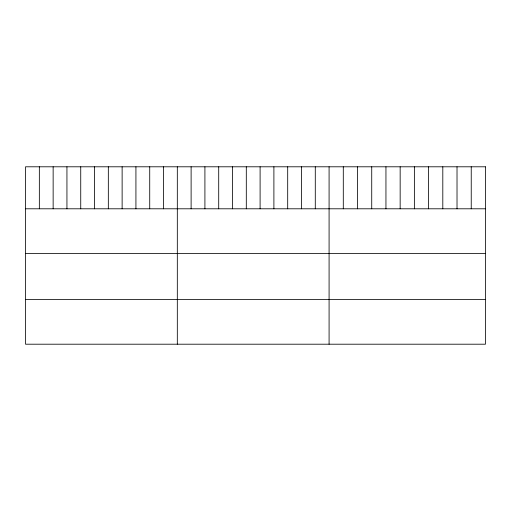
<?xml version="1.0" encoding="UTF-8"?>
<svg xmlns="http://www.w3.org/2000/svg" width="511" height="511" viewBox="0 0 511 511"><rect width="100%" height="100%" fill="white"/><g stroke="black" fill="none" stroke-linecap="round" stroke-linejoin="round"><path stroke-width="0.77" d="M25.55 208.795L485.45 208.795M25.55 253.482L485.45 253.482M25.55 299.516L485.45 299.516M471.238 166.797L471.238 208.795M457.019 166.797L457.019 208.795M442.807 166.797L442.807 208.795M428.588 166.797L428.588 208.795M414.376 166.797L414.376 208.795M400.158 166.797L400.158 208.795M385.946 166.797L385.946 208.795M371.727 166.797L371.727 208.795M357.515 166.797L357.515 208.795M343.296 166.797L343.296 208.795M329.084 166.797L329.084 344.203M315.287 166.797L315.287 208.795M301.49 166.797L301.49 208.795M287.693 166.797L287.693 208.795M273.896 166.797L273.896 208.795M260.099 166.797L260.099 208.795M246.302 166.797L246.302 208.795M232.505 166.797L232.505 208.795M218.708 166.797L218.708 208.795M204.911 166.797L204.911 208.795M191.114 166.797L191.114 208.795M177.317 166.797L177.317 344.203M163.52 166.797L163.52 208.795M149.723 166.797L149.723 208.795M135.926 166.797L135.926 208.795M122.129 166.797L122.129 208.795M108.332 166.797L108.332 208.795M94.535 166.797L94.535 208.795M80.738 166.797L80.738 208.795M66.941 166.797L66.941 208.795M53.144 166.797L53.144 208.795M39.347 166.797L39.347 208.795M485.45 166.797L25.55 166.797L25.55 344.203L485.45 344.203L485.45 166.797"/></g></svg>
